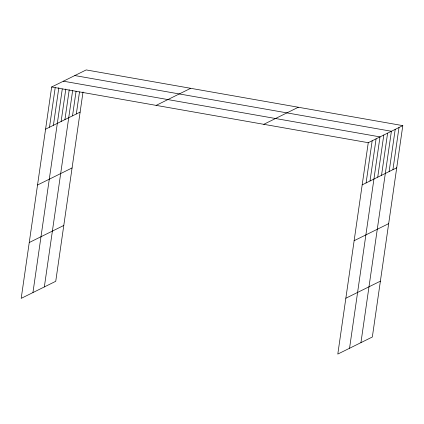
<?xml version="1.0" encoding="UTF-8"?>
<svg xmlns="http://www.w3.org/2000/svg" width="424" height="424" viewBox="0 0 424 424"><rect width="100%" height="100%" fill="white"/><g stroke="black" fill="none" stroke-linecap="round" stroke-linejoin="round"><path stroke-width="0.64" d="M402.8 125.626L368.26 142.697L337.801 354.077L372.341 337.006L402.8 125.626L86.199 69.923L51.659 86.994L21.2 298.374L55.74 281.303L83.019 91.987M49.497 127.232L55.2 87.657M53.413 125.297L58.835 87.667M32.945 292.571L62.28 88.976M61.125 121.487L65.8 89.045M64.925 119.61L69.223 89.766M44.34 286.937L72.652 90.482M72.525 115.853L76.076 91.197M76.325 113.977L79.5 91.918M366.098 182.935L372.177 140.763M370.014 181L376.088 138.828M349.546 348.268L380.005 136.894L63.404 81.191M377.726 177.19L383.805 135.018M381.526 175.313L387.605 133.141M360.941 342.64L391.4 131.26L74.804 75.557M389.126 171.556L395.2 129.384M392.926 169.679L399 127.507M45.585 129.166L80.125 112.095M156.138 105.38L190.678 88.309M37.535 185.007L72.075 167.936M263.781 124.317L298.321 107.246M29.245 242.533L63.785 225.462M362.181 184.869L396.721 167.798M354.135 240.71L388.676 223.639M345.846 298.236L380.386 281.165M51.659 86.994L368.26 142.697"/></g></svg>
